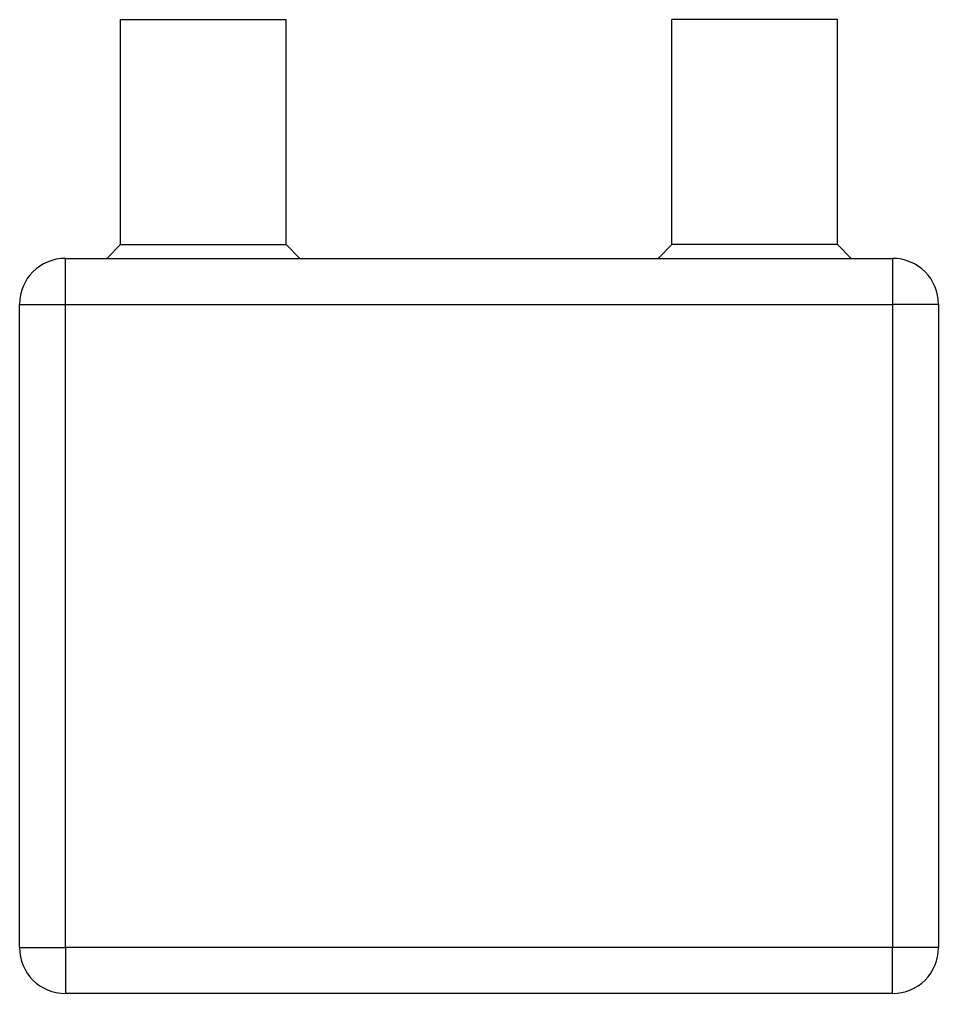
# Model space of a CAD drawing. Extents: x -5 to 5, y -5.1 to 5.5.
import ezdxf

# ---------------------------------------------------------------- set-up
doc = ezdxf.new("R2010")
doc.units = 0
doc.layers.get('0').update_dxf_attribs({"linetype": 'continuous'})

# ---------------------------------------------------------------- blocks, each defined once
blk = doc.blocks.new('BODY')
at = {"color": 0}
for p, q in [((-3.9, 5.5), (-2.1, 5.5)), ((-3.9, 3.05), (-3.9, 5.5)), ((-2.1, 3.05), (-2.1, 5.5)), ((2.1, 3.05), (2.1, 5.5)), ((3.9, 5.5), (2.1, 5.5)), ((3.9, 3.05), (3.9, 5.5)), ((-3.9, 3.05), (-2.1, 3.05)), ((3.9, 3.05), (2.1, 3.05)), ((-4.5, 2.9), (4.5, 2.9)), ((-5, -4.6), (-5, 2.4)), ((-4.5, -4.6), (-4.5, 2.4)), ((-4.5, 2.4), (4.5, 2.4)), ((4.5, 2.4), (4.5, -4.6)), ((5, 2.4), (5, -4.6)), ((4.5, -4.6), (-4.5, -4.6)), ((4.5, -5.1), (-4.5, -5.1))]:
    blk.add_line(p, q, dxfattribs=at)
for points in [[(-4.05, 2.9), (-3.9, 3.05)], [(-1.95, 2.9), (-2.1, 3.05)], [(1.95, 2.9), (2.1, 3.05)], [(4.05, 2.9), (3.9, 3.05)], [(-4.5, 2.4), (-4.5, 2.9)], [(4.5, 2.9), (4.5, 2.4)], [(-5, 2.4), (-4.5, 2.4)], [(5, 2.4), (4.5, 2.4)], [(-5, -4.6), (-4.5, -4.6)], [(-4.5, -4.6), (-4.5, -5.1)], [(5, -4.6), (4.5, -4.6)], [(4.5, -5.1), (4.5, -4.6)]]:
    blk.add_lwpolyline(points, dxfattribs=at)
for centre, start, end in [((-4.5, 2.4), 90, -180), ((-4.5, 2.4), 90, -180), ((4.5, 2.4), 0, 90), ((4.5, 2.4), 0, 90), ((-4.5, -4.6), -180, -90), ((-4.5, -4.6), -180, -90), ((4.5, -4.6), -90, 0), ((4.5, -4.6), -90, 0)]:
    blk.add_arc(centre, 0.5, start, end, dxfattribs=at)

msp = doc.modelspace()

# ---------------------------------------------------------------- block references
at = {"color": 0}
msp.add_blockref('BODY', (0, 0), dxfattribs=at)

doc.saveas('drawing.dxf')
